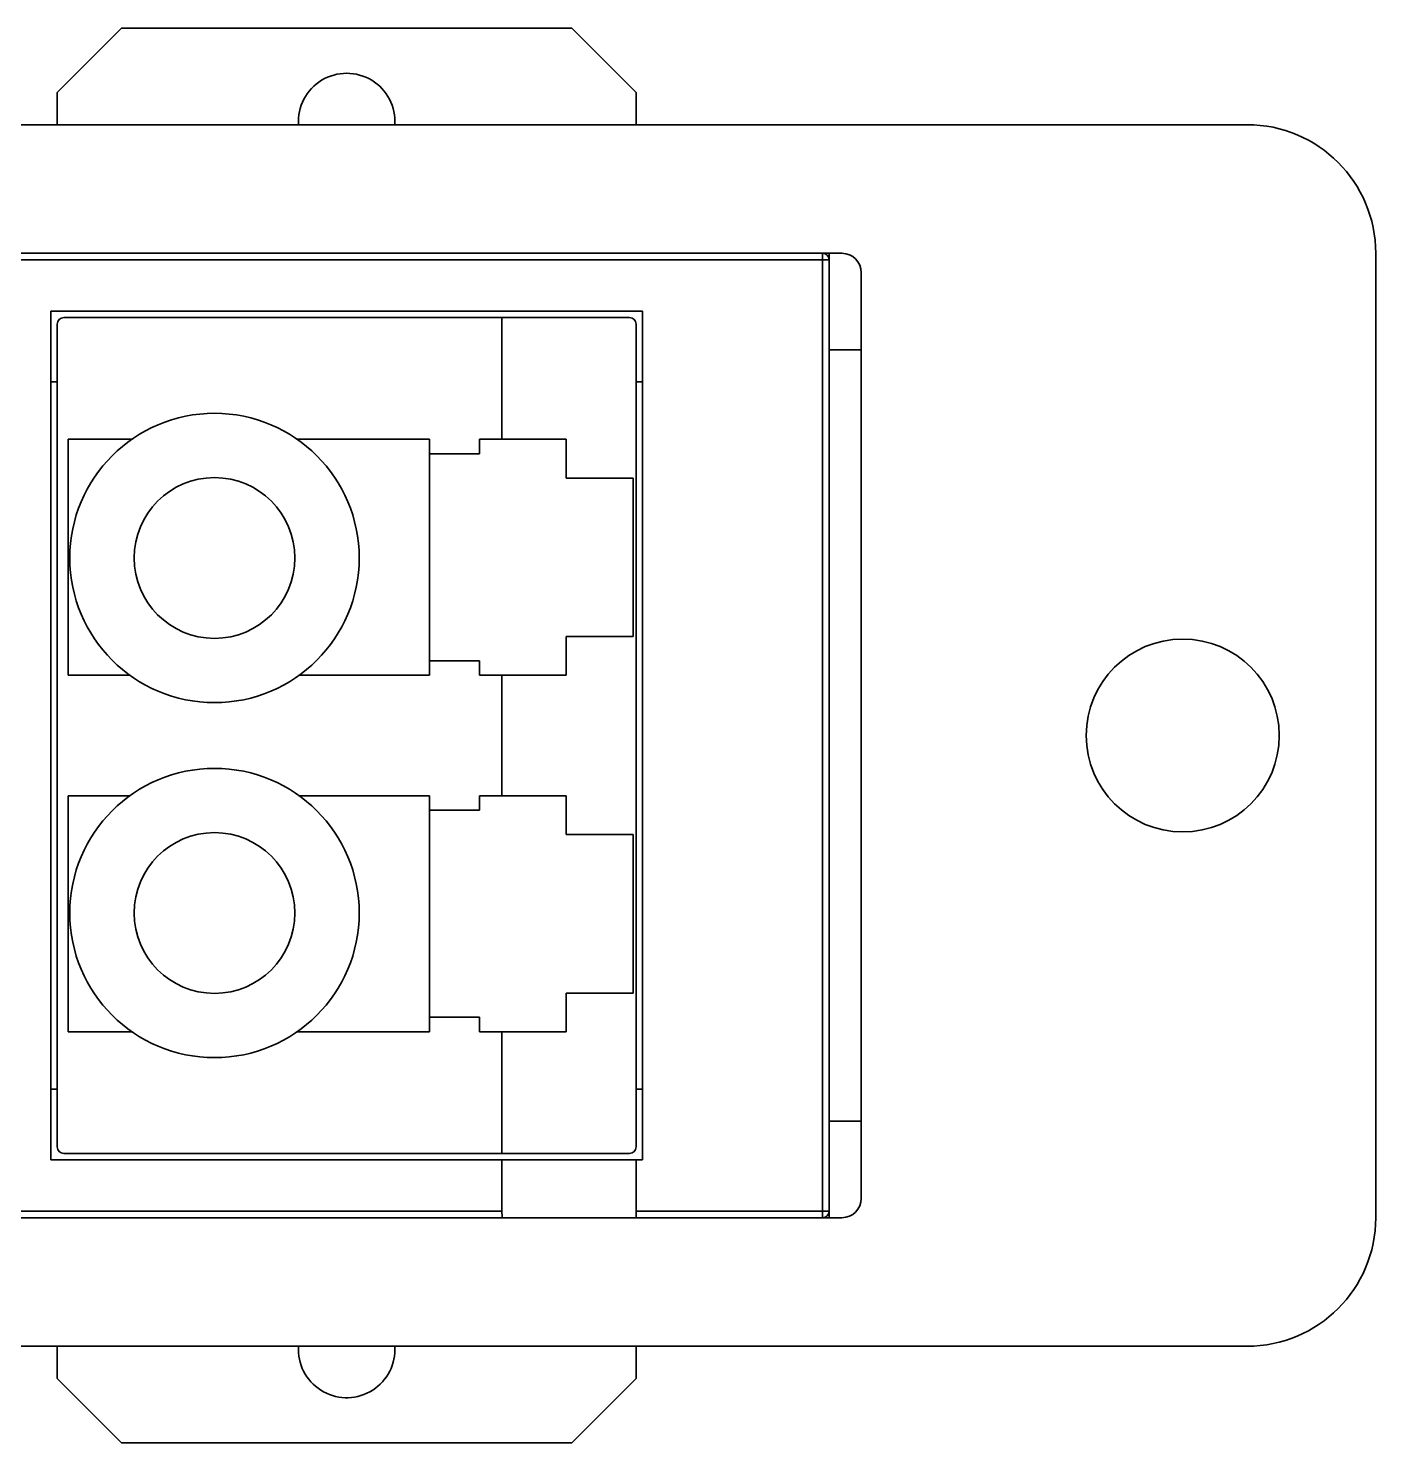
# Model space of a CAD drawing. Header units: millimetres. Extents: x -105 to 105, y -148 to 148.
# Drawn here: x -1.71 to 19.24, y 37.65 to 59.65 of the extents above; entities that cross this region are included whole.
import ezdxf

# ---------------------------------------------------------------- set-up
doc = ezdxf.new("R2010")
doc.units = ezdxf.units.MM
doc.layers.add('粗实线层', color=7, linetype='Continuous', lineweight=35)

msp = doc.modelspace()

# ---------------------------------------------------------------- linework, layer by layer
at = {"layer": '粗实线层', "color": 7, "lineweight": 35, "ltscale": 0.228258}
for p, q in [((-1.259, 58.647), (-0.259, 59.647)), ((-0.259, 59.647), (6.741, 59.647)), ((7.741, 58.647), (6.741, 59.647)), ((-1.259, 58.147), (-1.259, 58.647)), ((7.741, 58.647), (7.741, 58.147)), ((17.241, 58.147), (-13.759, 58.147)), ((10.941, 56.147), (-5.259, 56.147)), ((10.641, 56.047), (10.641, 56.147)), ((10.741, 56.147), (10.741, 56.047)), ((19.241, 41.147), (19.241, 56.147)), ((-4.159, 56.047), (10.641, 56.047)), ((10.641, 56.047), (10.641, 41.247)), ((10.641, 56.047), (10.741, 56.047)), ((10.741, 56.047), (10.741, 41.247)), ((11.241, 41.447), (11.241, 55.847)), ((-1.359, 55.247), (7.841, 55.247)), ((-1.359, 42.047), (-1.359, 55.247)), ((7.841, 55.247), (7.841, 42.047)), ((-1.259, 42.247), (-1.259, 55.047)), ((-1.159, 55.147), (5.652, 55.147)), ((5.652, 55.147), (5.652, 53.256)), ((5.652, 55.147), (7.641, 55.147)), ((7.741, 55.047), (7.741, 42.247)), ((11.241, 54.647), (10.741, 54.647)), ((-1.259, 54.147), (-1.359, 54.147)), ((7.841, 54.147), (7.741, 54.147)), ((-1.089, 51.42), (-1.089, 53.256)), ((-0.097, 53.256), (-1.089, 53.256)), ((4.527, 53.256), (2.468, 53.256)), ((4.527, 53.256), (4.527, 53.03)), ((5.306, 53.03), (5.306, 53.256)), ((5.306, 53.256), (5.652, 53.256)), ((6.654, 53.256), (5.652, 53.256)), ((6.654, 53.256), (6.654, 52.652)), ((5.306, 53.03), (4.527, 53.03)), ((4.527, 49.81), (4.527, 53.03)), ((7.694, 52.652), (6.654, 52.652)), ((7.694, 52.652), (7.694, 51.42)), ((-1.089, 49.584), (-1.089, 51.42)), ((7.694, 51.42), (7.694, 50.188)), ((7.694, 50.188), (6.654, 50.188)), ((6.654, 50.188), (6.654, 49.584)), ((5.306, 49.81), (4.527, 49.81)), ((4.527, 49.81), (4.527, 49.584)), ((5.306, 49.584), (5.306, 49.81)), ((-0.133, 49.584), (-1.089, 49.584)), ((4.527, 49.584), (2.504, 49.584)), ((5.306, 49.584), (5.652, 49.584)), ((6.654, 49.584), (5.652, 49.584)), ((5.652, 49.584), (5.652, 47.71)), ((-1.089, 45.873), (-1.089, 47.71)), ((-0.133, 47.71), (-1.089, 47.71)), ((4.527, 47.71), (2.504, 47.71)), ((4.527, 47.71), (4.527, 47.483)), ((5.306, 47.483), (5.306, 47.71)), ((5.306, 47.71), (5.652, 47.71)), ((6.654, 47.71), (5.652, 47.71)), ((6.654, 47.71), (6.654, 47.106)), ((4.527, 47.483), (4.527, 44.264)), ((5.306, 47.483), (4.527, 47.483)), ((7.694, 47.106), (6.654, 47.106)), ((7.694, 47.106), (7.694, 45.873)), ((-1.089, 44.037), (-1.089, 45.873)), ((7.694, 45.873), (7.694, 44.641)), ((7.694, 44.641), (6.654, 44.641)), ((6.654, 44.641), (6.654, 44.037)), ((5.306, 44.264), (4.527, 44.264)), ((4.527, 44.264), (4.527, 44.037)), ((5.306, 44.037), (5.306, 44.264)), ((-0.097, 44.037), (-1.089, 44.037)), ((4.527, 44.037), (2.468, 44.037)), ((5.306, 44.037), (5.652, 44.037)), ((6.654, 44.037), (5.652, 44.037)), ((5.652, 44.037), (5.652, 42.147)), ((-1.259, 43.147), (-1.359, 43.147)), ((7.841, 43.147), (7.741, 43.147)), ((11.241, 42.647), (10.741, 42.647)), ((5.652, 42.047), (-1.359, 42.047)), ((5.652, 42.147), (-1.159, 42.147)), ((7.641, 42.147), (5.652, 42.147)), ((5.652, 42.047), (7.741, 42.047)), ((5.652, 42.047), (5.652, 41.247)), ((7.841, 42.047), (7.741, 42.047)), ((7.741, 42.047), (7.741, 41.247)), ((-5.259, 41.147), (10.941, 41.147)), ((5.652, 41.247), (-4.159, 41.247)), ((5.666, 41.147), (-4.159, 41.147)), ((5.666, 41.147), (7.741, 41.147)), ((10.641, 41.247), (7.741, 41.247)), ((7.741, 41.247), (7.741, 41.147)), ((10.641, 41.147), (7.741, 41.147)), ((10.641, 41.247), (10.741, 41.247)), ((10.641, 41.247), (10.641, 41.147)), ((10.741, 41.247), (10.741, 41.147)), ((-13.759, 39.147), (17.241, 39.147)), ((-1.259, 38.647), (-1.259, 39.147)), ((7.741, 39.147), (7.741, 38.647)), ((-0.259, 37.647), (-1.259, 38.647)), ((7.741, 38.647), (6.741, 37.647)), ((6.741, 37.647), (-0.259, 37.647))]:
    msp.add_line(p, q, dxfattribs=at)
msp.add_lwpolyline([(5.652, 41.247), (5.659, 41.16), (5.662, 41.151), (5.664, 41.148), (5.666, 41.147)], dxfattribs=at)
for centre, radius in [((1.186, 51.408), 2.25), ((1.186, 51.408), 1.25), ((16.241, 48.647), 1.5), ((1.186, 45.886), 2.25), ((1.186, 45.886), 1.25)]:
    msp.add_circle(centre, radius, dxfattribs=at)
for centre, radius, start, end in [((3.241, 58.197), 0.75, 356.1768, 183.8232), ((17.241, 56.147), 2, 0, 90), ((10.641, 56.047), 0.1, 0, 90), ((10.941, 55.847), 0.3, 0, 90), ((-1.159, 55.047), 0.1, 90, 180), ((7.641, 55.047), 0.1, 0, 90), ((-1.159, 42.247), 0.1, 180, 270), ((7.641, 42.247), 0.1, 270, 360), ((10.941, 41.447), 0.3, 270, 360), ((10.641, 41.247), 0.1, 270, 360), ((17.241, 41.147), 2, 270, 360), ((3.241, 39.097), 0.75, 176.1781, 360), ((3.241, 39.097), 0.75, 0, 3.8219)]:
    msp.add_arc(centre, radius, start, end, dxfattribs=at)

doc.saveas('drawing.dxf')
